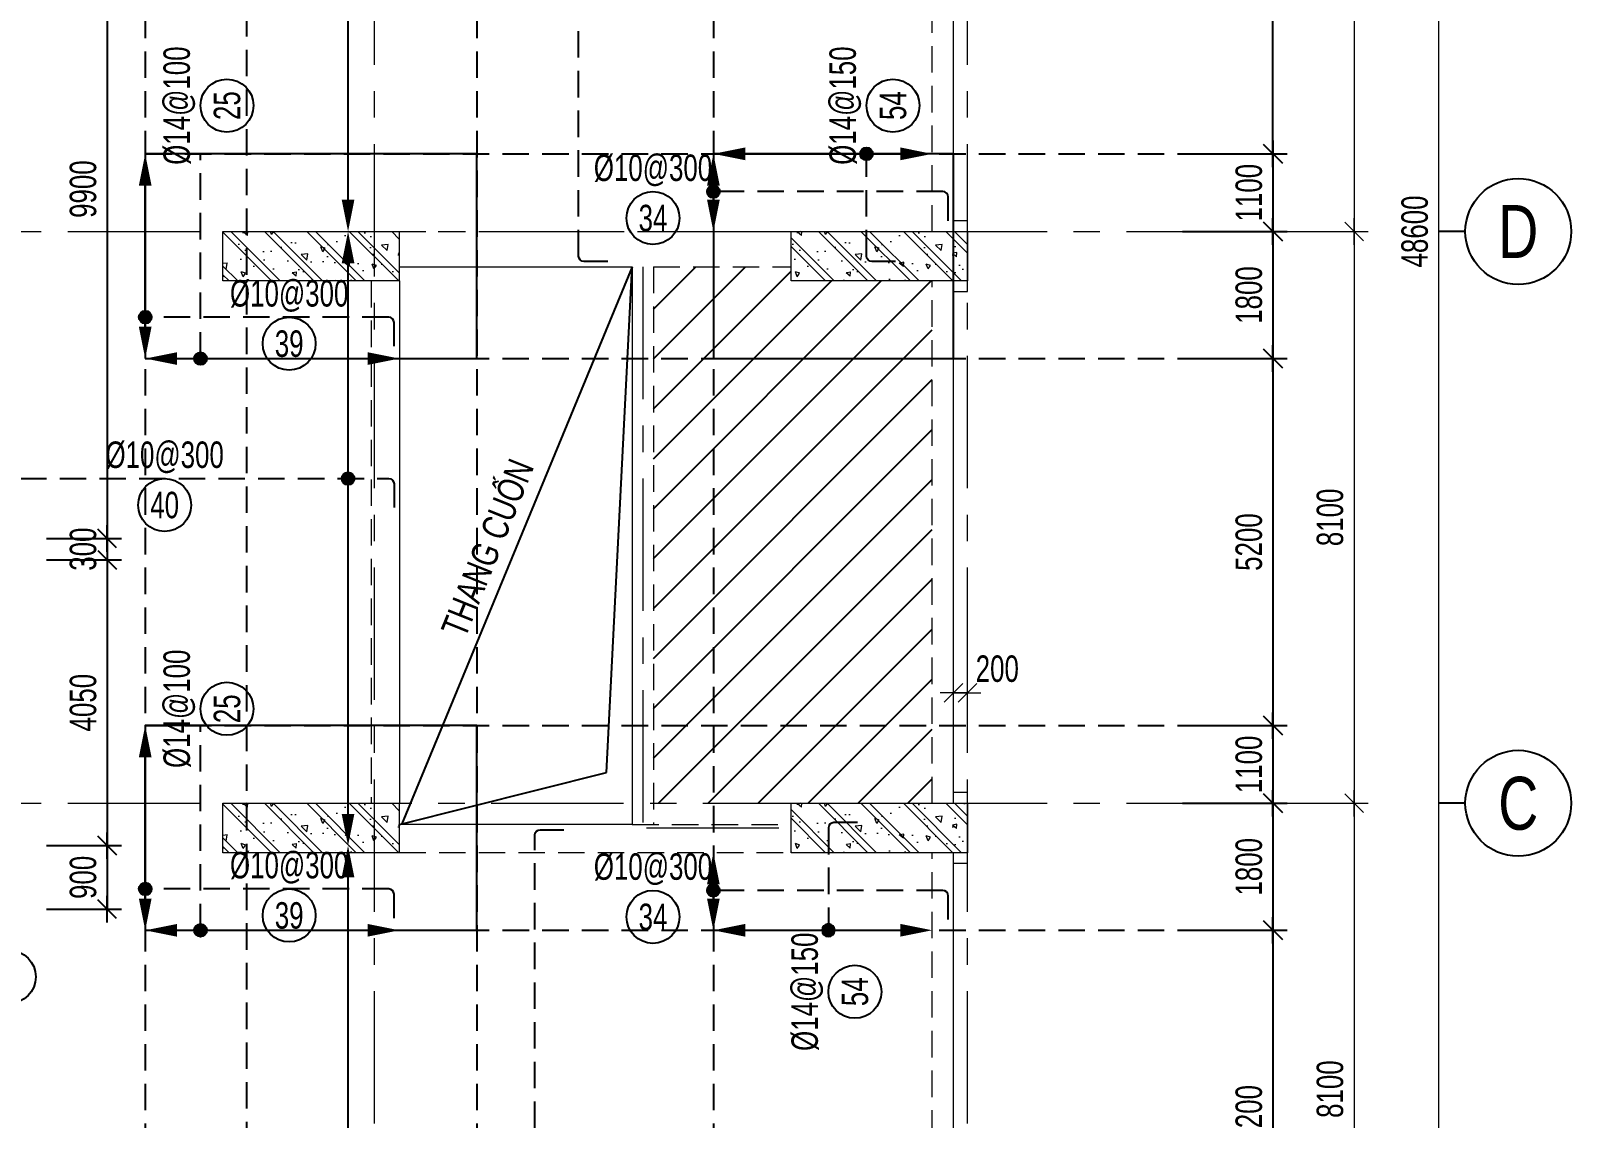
# Model space of a CAD drawing. Extents: x 475529 to 721982, y 1293854 to 1371032.
# Drawn here: x 677128 to 698953, y 1321727 to 1337132 of the extents above; entities that cross this region are included whole.
import ezdxf
from ezdxf.enums import TextEntityAlignment as Align

# ---------------------------------------------------------------- set-up
doc = ezdxf.new("R2010")
doc.units = 0
doc.header["$LTSCALE"] = 1500
doc.header["$MEASUREMENT"] = 0
doc.linetypes.add('CENTER', pattern=[2, 1.25, -0.25, 0.25, -0.25])
doc.linetypes.add('HIDDEN', pattern=[0.375, 0.25, -0.125])
doc.layers.get('Defpoints').update_dxf_attribs({"lineweight": 9})
for name, color, linetype, lineweight in [('02.CDC.DIM', 1, 'Continuous', 20), ('CDC- COT', 3, 'Continuous', 0), ('CDC- DAM', 3, 'Continuous', 5), ('CDC- TRUC', 5, 'CENTER', 15), ('Dim', 8, 'Continuous', 15)]:
    doc.layers.add(name, color=color, linetype=linetype, lineweight=lineweight)
for name, color, linetype in [('CDC.02.DIM', 1, 'Continuous'), ('CHI', 1, 'Continuous'), ('KCS_CHI', 1, 'Continuous'), ('KCS_DIM', 1, 'Continuous'), ('KCS_HATCH', 253, 'Continuous'), ('KCS_HIDDEN', 8, 'HIDDEN'), ('KCS_STEEL_TOP', 4, 'HIDDEN'), ('KCS_TEXT', 2, 'Continuous'), ('KCS_TEXT_SOTHEP', 2, 'Continuous'), ('KCS_TEXT_THEP', 2, 'Continuous')]:
    doc.layers.add(name, color=color, linetype=linetype)
doc.layers.add('KCS_KHONG_IN', color=87, linetype='Continuous', plot=False)
doc.styles.add('BIGTEXT', font='', dxfattribs={"width": 0.8, "height": 1000})
doc.styles.add('KCS_SMTEXT', font='arial.ttf', dxfattribs={"width": 0.7})
doc.styles.add('VN simplex', font='arial.ttf', dxfattribs={"width": 0.7})
doc.styles.get('BIGTEXT').set_extended_font_data('.VnArialH')
doc.dimstyles.new('DIM A1 1-150 (Time City)', dxfattribs={"dimtxt": 375, "dimasz": 1.25, "dimexe": 200, "dimexo": 0, "dimgap": 150, "dimtad": 1, "dimdec": 0, "dimzin": 13, "dimdsep": 46, "dimtxsty": 'VN simplex', "dimblk1": 'D', "dimblk2": 'D', "dimsah": 1, "dimcen": 0, "dimdle": 50, "dimclrd": 1, "dimclre": 1, "dimclrt": 2, "dimadec": 0, "dimazin": 0, "dimtfac": 1, "dimtdec": 0, "dimtix": 1, "dimtmove": 2, "dimatfit": 3, "dimldrblk": 'D', "dimfxl": 1, "dimtolj": 1, "dimtzin": 13, "dimarcsym": 0})

# ---------------------------------------------------------------- blocks, each defined once
blk = doc.blocks.new('D')
at = {"color": 8}
blk.add_line((150, 0), (-150, 0), dxfattribs=at)
at = {"color": 3}
blk.add_line((106, 106), (-106, -106), dxfattribs=at)
blk = doc.blocks.new('*D239')
at = {"layer": 'Defpoints', "color": 0, "ltscale": 0.5, "transparency": 16777216}
for p in [(61803, 32400), (61803, 24300), (62778, 24300)]:
    blk.add_point(p, dxfattribs=at)
at = {"layer": 'Dim', "color": 1, "lineweight": -2, "ltscale": 0.5, "transparency": 16777216}
for p, q in [((61803, 32400), (62978, 32400)), ((62778, 32399), (62778, 24301)), ((61803, 24300), (62978, 24300))]:
    blk.add_line(p, q, dxfattribs=at)
at = {"layer": 'Dim', "color": 1, "lineweight": -2, "ltscale": 0.5, "transparency": 16777216, "xscale": 1.25, "yscale": 1.25, "zscale": 1.25}
for p, rotation in [((62778, 32400), 90), ((62778, 24300), 270)]:
    blk.add_blockref('D', p, dxfattribs=dict(at, rotation=rotation))
at = {"layer": 'Dim', "color": 2, "ltscale": 0.5, "transparency": 16777216, "insert": (62437, 28350), "char_height": 375, "attachment_point": 5, "rotation": 90, "style": 'VN simplex'}
blk.add_mtext('\\A1;8100', dxfattribs=at)
blk = doc.blocks.new('*D240')
at = {"layer": 'Defpoints', "color": 0, "ltscale": 0.5, "transparency": 16777216}
for p in [(61803, 24300), (61803, 16200), (62778, 16200)]:
    blk.add_point(p, dxfattribs=at)
at = {"layer": 'Dim', "color": 1, "lineweight": -2, "ltscale": 0.5, "transparency": 16777216}
for p, q in [((61803, 24300), (62978, 24300)), ((62778, 24299), (62778, 16201)), ((61803, 16200), (62978, 16200))]:
    blk.add_line(p, q, dxfattribs=at)
at = {"layer": 'Dim', "color": 1, "lineweight": -2, "ltscale": 0.5, "transparency": 16777216, "xscale": 1.25, "yscale": 1.25, "zscale": 1.25}
for p, rotation in [((62778, 24300), 90), ((62778, 16200), 270)]:
    blk.add_blockref('D', p, dxfattribs=dict(at, rotation=rotation))
at = {"layer": 'Dim', "color": 2, "ltscale": 0.5, "transparency": 16777216, "insert": (62437, 20250), "char_height": 375, "attachment_point": 5, "rotation": 90, "style": 'VN simplex'}
blk.add_mtext('\\A1;8100', dxfattribs=at)
blk = doc.blocks.new('*D241')
at = {"layer": 'Defpoints', "color": 0, "ltscale": 0.5, "transparency": 16777216}
for p in [(61803, 16200), (61803, 8100), (62778, 8100)]:
    blk.add_point(p, dxfattribs=at)
at = {"layer": 'Dim', "color": 1, "lineweight": -2, "ltscale": 0.5, "transparency": 16777216}
for p, q in [((61803, 16200), (62978, 16200)), ((62778, 16199), (62778, 8101)), ((61803, 8100), (62978, 8100))]:
    blk.add_line(p, q, dxfattribs=at)
at = {"layer": 'Dim', "color": 1, "lineweight": -2, "ltscale": 0.5, "transparency": 16777216, "xscale": 1.25, "yscale": 1.25, "zscale": 1.25}
for p, rotation in [((62778, 16200), 90), ((62778, 8100), 270)]:
    blk.add_blockref('D', p, dxfattribs=dict(at, rotation=rotation))
at = {"layer": 'Dim', "color": 2, "ltscale": 0.5, "transparency": 16777216, "insert": (62437, 12150), "char_height": 375, "attachment_point": 5, "rotation": 90, "style": 'VN simplex'}
blk.add_mtext('\\A1;8100', dxfattribs=at)
blk = doc.blocks.new('*D254')
at = {"layer": 'Defpoints', "color": 0, "ltscale": 0.5, "transparency": 16777216}
for p in [(61803, 48600), (63978, 48600), (61803, 0)]:
    blk.add_point(p, dxfattribs=at)
at = {"layer": 'Dim', "color": 1, "lineweight": -2, "ltscale": 0.5, "transparency": 16777216}
for p, q in [((61803, 48600), (64178, 48600)), ((63978, 1), (63978, 48599)), ((61803, 0), (64178, 0))]:
    blk.add_line(p, q, dxfattribs=at)
at = {"layer": 'Dim', "color": 1, "lineweight": -2, "ltscale": 0.5, "transparency": 16777216, "xscale": 1.25, "yscale": 1.25, "zscale": 1.25}
for p, rotation in [((63978, 48600), 90), ((63978, 0), 270)]:
    blk.add_blockref('D', p, dxfattribs=dict(at, rotation=rotation))
at = {"layer": 'Dim', "color": 2, "ltscale": 0.5, "transparency": 16777216, "insert": (63637, 24300), "char_height": 375, "attachment_point": 5, "rotation": 90, "style": 'VN simplex'}
blk.add_mtext('\\A1;48600', dxfattribs=at)
blk = doc.blocks.new('*D249')
at = {"layer": 'Defpoints', "color": 0, "ltscale": 0.5, "transparency": 16777216}
for p in [(57300, 17763), (57100, 17122), (57300, 17122)]:
    blk.add_point(p, dxfattribs=at)
at = {"layer": 'Dim', "color": 1, "lineweight": -2, "ltscale": 0.5, "transparency": 16777216}
for p, q in [((57100, 17122), (57100, 17963)), ((57300, 17122), (57300, 17963)), ((57099, 17763), (57098, 17763)), ((57100, 17763), (57300, 17763)), ((57301, 17763), (57303, 17763))]:
    blk.add_line(p, q, dxfattribs=at)
at = {"layer": 'Dim', "color": 1, "lineweight": -2, "ltscale": 0.5, "transparency": 16777216, "xscale": 1.25, "yscale": 1.25, "zscale": 1.25}
blk.add_blockref('D', (57100, 17763), dxfattribs=at)
at = {"layer": 'Dim', "color": 1, "lineweight": -2, "ltscale": 0.5, "transparency": 16777216, "xscale": 1.25, "yscale": 1.25, "zscale": 1.25, "rotation": 180}
blk.add_blockref('D', (57300, 17763), dxfattribs=at)
at = {"layer": 'Dim', "color": 2, "ltscale": 0.5, "transparency": 16777216, "insert": (57722, 18104), "char_height": 375, "attachment_point": 5, "style": 'VN simplex'}
blk.add_mtext('\\A1;200', dxfattribs=at)
blk = doc.blocks.new('cot vach loi tang 3 new')
at = {"layer": 'CDC- COT'}
h = blk.add_hatch(dxfattribs=at)
h.set_pattern_fill('BT-01', color=8, scale=100, angle=90, pattern_type=2)
h.set_pattern_definition([(140, (436692.93, -459372.3), (62.7521, 717.2602), [75, -825]), (85, (436692.9, -459372.3), (-752.1921, -138.7513), [60, -660]), (190.4514, (436698.16, -459312.5), (-689.4395, 578.5094), [63.7402, -701.1421]), (136.1842, (436492.9, -459372.3), (165.519, 1067.241), [112.5, -1237.5]), (186.6356, (436506.7, -459283.4), (-974.118, 934.6627), [95.6103, -1051.713]), (81.1842, (436492.9, -459372.3), (-974.1186, 934.662), [90, -990]), (111, (436542.93, -459272.3), (402.6189, 596.90705), [75, -825]), (56, (436542.9, -459272.3), (-725.15, 243.3153), [60, -660]), (161.4514, (436576.5, -459222.56), (-322.5305, 840.2226), [63.7402, -701.1421]), (127.5, (436692.93, -459372.3), (-332.89385, 12.15986), [0, -652, 0, -670, 0, -662.5]), (97.5, (436692.93, -459372.3), (-394.4117, 263.06954), [0, -382, 0, -637, 0, -252.5]), (57.5, (436692.93, -459595.3), (22.55487, 533.82244), [0, -250, 0, -780, 0, -1035]), (47.5, (436692.93, -459695.3), (-100.105, 583.18617), [0, -325, 0, -518, 0, -735]), (135, (436692.93, -459372.3), (-300.5204, -300.5204), []), (135, (436570.43, -459372.3), (-300.5204, -300.5204), [])])
h.paths.add_polyline_path([(88957, -252243), (88957, -251543), (91457, -251543), (91457, -252243)])
h = blk.add_hatch(dxfattribs=at)
h.set_pattern_fill('BT-01', color=8, scale=100, angle=90, pattern_type=2)
h.set_pattern_definition([(140, (444542.93, -459372.3), (62.7521, 717.2602), [75, -825]), (85, (444542.9, -459372.3), (-752.1921, -138.7513), [60, -660]), (190.4514, (444548.16, -459312.54), (-689.4395, 578.5094), [63.7402, -701.1421]), (136.1842, (444342.9, -459372.3), (165.519, 1067.241), [112.5, -1237.5]), (186.6356, (444356.7, -459283.4), (-974.118, 934.6627), [95.6103, -1051.713]), (81.1842, (444342.9, -459372.3), (-974.1186, 934.662), [90, -990]), (111, (444392.93, -459272.3), (402.6189, 596.90705), [75, -825]), (56, (444392.9, -459272.3), (-725.15, 243.3153), [60, -660]), (161.4514, (444426.5, -459222.6), (-322.5305, 840.2226), [63.7402, -701.1421]), (127.5, (444542.93, -459372.3), (-332.89385, 12.15986), [0, -652, 0, -670, 0, -662.5]), (97.5, (444542.93, -459372.3), (-394.4117, 263.06954), [0, -382, 0, -637, 0, -252.5]), (57.5, (444542.93, -459595.3), (22.55487, 533.82244), [0, -250, 0, -780, 0, -1035]), (47.5, (444542.93, -459695.3), (-100.105, 583.18617), [0, -325, 0, -518, 0, -735]), (135, (444542.93, -459372.3), (-300.5204, -300.5204), []), (135, (444420.43, -459372.3), (-300.5204, -300.5204), [])])
h.paths.add_polyline_path([(97007, -252243), (97007, -251543), (99507, -251543), (99507, -252243)])
h = blk.add_hatch(dxfattribs=at)
h.set_pattern_fill('BT-01', color=8, scale=100, angle=90, pattern_type=2)
h.set_pattern_definition([(140, (436692.93, -467472.3), (62.7521, 717.2602), [75, -825]), (85, (436692.9, -467472.3), (-752.1921, -138.7513), [60, -660]), (190.4514, (436698.16, -467412.5), (-689.4395, 578.5094), [63.7402, -701.1421]), (136.1842, (436492.9, -467472.3), (165.519, 1067.241), [112.5, -1237.5]), (186.6356, (436506.7, -467383.4), (-974.118, 934.6627), [95.6103, -1051.713]), (81.1842, (436492.9, -467472.3), (-974.1186, 934.662), [90, -990]), (111, (436542.93, -467372.3), (402.6189, 596.90705), [75, -825]), (56, (436542.9, -467372.3), (-725.15, 243.3153), [60, -660]), (161.4514, (436576.5, -467322.56), (-322.5305, 840.2226), [63.7402, -701.1421]), (127.5, (436692.93, -467472.3), (-332.89385, 12.15986), [0, -652, 0, -670, 0, -662.5]), (97.5, (436692.93, -467472.3), (-394.4117, 263.06954), [0, -382, 0, -637, 0, -252.5]), (57.5, (436692.93, -467695.3), (22.55487, 533.82244), [0, -250, 0, -780, 0, -1035]), (47.5, (436692.93, -467795.3), (-100.105, 583.18617), [0, -325, 0, -518, 0, -735]), (135, (436692.93, -467472.3), (-300.5204, -300.5204), []), (135, (436570.43, -467472.3), (-300.5204, -300.5204), [])])
h.paths.add_polyline_path([(88957, -260343), (88957, -259643), (91457, -259643), (91457, -260343)])
h = blk.add_hatch(dxfattribs=at)
h.set_pattern_fill('BT-01', color=8, scale=100, angle=90, pattern_type=2)
h.set_pattern_definition([(140, (444542.93, -467472.3), (62.7521, 717.2602), [75, -825]), (85, (444542.9, -467472.3), (-752.1921, -138.7513), [60, -660]), (190.4514, (444548.16, -467412.5), (-689.4395, 578.5094), [63.7402, -701.1421]), (136.1842, (444342.9, -467472.3), (165.519, 1067.241), [112.5, -1237.5]), (186.6356, (444356.7, -467383.4), (-974.118, 934.6627), [95.6103, -1051.713]), (81.1842, (444342.9, -467472.3), (-974.1186, 934.662), [90, -990]), (111, (444392.93, -467372.3), (402.6189, 596.90705), [75, -825]), (56, (444392.9, -467372.3), (-725.15, 243.3153), [60, -660]), (161.4514, (444426.5, -467322.56), (-322.5305, 840.2226), [63.7402, -701.1421]), (127.5, (444542.93, -467472.3), (-332.89385, 12.15986), [0, -652, 0, -670, 0, -662.5]), (97.5, (444542.93, -467472.3), (-394.4117, 263.06954), [0, -382, 0, -637, 0, -252.5]), (57.5, (444542.93, -467695.3), (22.55487, 533.82244), [0, -250, 0, -780, 0, -1035]), (47.5, (444542.93, -467795.3), (-100.105, 583.18617), [0, -325, 0, -518, 0, -735]), (135, (444542.93, -467472.3), (-300.5204, -300.5204), []), (135, (444420.43, -467472.3), (-300.5204, -300.5204), [])])
h.paths.add_polyline_path([(97007, -260343), (97007, -259643), (99507, -259643), (99507, -260343)])
for points in [[(88957, -252243), (88957, -251543), (91457, -251543), (91457, -252243)], [(97007, -252243), (97007, -251543), (99507, -251543), (99507, -252243)], [(88957, -260343), (88957, -259643), (91457, -259643), (91457, -260343)], [(97007, -260343), (97007, -259643), (99507, -259643), (99507, -260343)]]:
    blk.add_lwpolyline(points, close=True, dxfattribs=at)
blk = doc.blocks.new('_Axis name')
at = {"layer": 'CDC.02.DIM'}
blk.add_line((0, 2.5), (0, 0), dxfattribs=at)
blk.add_circle((0, 7.5), 5, dxfattribs=at)
at = {"layer": 'CDC.02.DIM', "style": 'BIGTEXT', "width": 0.75}
blk.add_attdef('.', text='', height=5, dxfattribs=at).set_placement((0, 7.5), align=Align.MIDDLE)
blk = doc.blocks.new('KCS_MuiTenRaiThep')
blk.add_lwpolyline([(0, 0, 0, 1.2, 0), (3, 0, 1.2, 1.2, 0)], format="xyseb")
blk = doc.blocks.new('KCS_ChamRaiThep')
h = blk.add_hatch(color=256)
h.dxf.hatch_style = 1
h.paths.add_polyline_path([(0.6, 0, 1), (-0.6, 0, 1)])
blk.add_circle((0, 0), 0.6)
blk = doc.blocks.new('*D37')
at = {"layer": 'Defpoints', "color": 0, "transparency": 16777216}
for p in [(693446, 1335389), (693446, 1334289), (694728, 1334289)]:
    blk.add_point(p, dxfattribs=at)
at = {"layer": 'KCS_DIM', "color": 1, "lineweight": -2, "transparency": 16777216}
for p, q in [((693446, 1335389), (694928, 1335389)), ((694728, 1335388), (694728, 1334290)), ((693446, 1334289), (694928, 1334289))]:
    blk.add_line(p, q, dxfattribs=at)
at = {"layer": 'KCS_DIM', "color": 1, "lineweight": -2, "transparency": 16777216, "xscale": 1.25, "yscale": 1.25, "zscale": 1.25}
for p, rotation in [((694728, 1335389), 90), ((694728, 1334289), 270)]:
    blk.add_blockref('D', p, dxfattribs=dict(at, rotation=rotation))
at = {"layer": 'KCS_DIM', "color": 2, "transparency": 16777216, "insert": (694387, 1334839), "char_height": 375, "attachment_point": 5, "rotation": 90, "style": 'VN simplex'}
blk.add_mtext('\\A1;1100', dxfattribs=at)
blk = doc.blocks.new('*D38')
at = {"layer": 'Defpoints', "color": 0, "transparency": 16777216}
for p in [(693446, 1340689), (694728, 1340689), (693446, 1335389)]:
    blk.add_point(p, dxfattribs=at)
at = {"layer": 'KCS_DIM', "color": 1, "lineweight": -2, "transparency": 16777216}
for p, q in [((693446, 1340689), (694928, 1340689)), ((694728, 1335390), (694728, 1340688)), ((693446, 1335389), (694928, 1335389))]:
    blk.add_line(p, q, dxfattribs=at)
at = {"layer": 'KCS_DIM', "color": 1, "lineweight": -2, "transparency": 16777216, "xscale": 1.25, "yscale": 1.25, "zscale": 1.25}
for p, rotation in [((694728, 1340689), 90), ((694728, 1335389), 270)]:
    blk.add_blockref('D', p, dxfattribs=dict(at, rotation=rotation))
at = {"layer": 'KCS_DIM', "color": 2, "transparency": 16777216, "insert": (694387, 1338039), "char_height": 375, "attachment_point": 5, "rotation": 90, "style": 'VN simplex'}
blk.add_mtext('\\A1;5300', dxfattribs=at)
blk = doc.blocks.new('*D39')
at = {"layer": 'Defpoints', "color": 0, "transparency": 16777216}
for p in [(693446, 1334289), (693446, 1332489), (694728, 1332489)]:
    blk.add_point(p, dxfattribs=at)
at = {"layer": 'KCS_DIM', "color": 1, "lineweight": -2, "transparency": 16777216}
for p, q in [((693446, 1334289), (694928, 1334289)), ((694728, 1334288), (694728, 1332490)), ((693446, 1332489), (694928, 1332489))]:
    blk.add_line(p, q, dxfattribs=at)
at = {"layer": 'KCS_DIM', "color": 1, "lineweight": -2, "transparency": 16777216, "xscale": 1.25, "yscale": 1.25, "zscale": 1.25}
for p, rotation in [((694728, 1334289), 90), ((694728, 1332489), 270)]:
    blk.add_blockref('D', p, dxfattribs=dict(at, rotation=rotation))
at = {"layer": 'KCS_DIM', "color": 2, "transparency": 16777216, "insert": (694387, 1333389), "char_height": 375, "attachment_point": 5, "rotation": 90, "style": 'VN simplex'}
blk.add_mtext('\\A1;1800', dxfattribs=at)
blk = doc.blocks.new('*D40')
at = {"layer": 'Defpoints', "color": 0, "transparency": 16777216}
for p in [(693446, 1332489), (693446, 1327289), (694728, 1327289)]:
    blk.add_point(p, dxfattribs=at)
at = {"layer": 'KCS_DIM', "color": 1, "lineweight": -2, "transparency": 16777216}
for p, q in [((693446, 1332489), (694928, 1332489)), ((694728, 1332488), (694728, 1327290)), ((693446, 1327289), (694928, 1327289))]:
    blk.add_line(p, q, dxfattribs=at)
at = {"layer": 'KCS_DIM', "color": 1, "lineweight": -2, "transparency": 16777216, "xscale": 1.25, "yscale": 1.25, "zscale": 1.25}
for p, rotation in [((694728, 1332489), 90), ((694728, 1327289), 270)]:
    blk.add_blockref('D', p, dxfattribs=dict(at, rotation=rotation))
at = {"layer": 'KCS_DIM', "color": 2, "transparency": 16777216, "insert": (694387, 1329889), "char_height": 375, "attachment_point": 5, "rotation": 90, "style": 'VN simplex'}
blk.add_mtext('\\A1;5200', dxfattribs=at)
blk = doc.blocks.new('*D41')
at = {"layer": 'Defpoints', "color": 0, "transparency": 16777216}
for p in [(693446, 1327289), (693446, 1326189), (694728, 1326189)]:
    blk.add_point(p, dxfattribs=at)
at = {"layer": 'KCS_DIM', "color": 1, "lineweight": -2, "transparency": 16777216}
for p, q in [((693446, 1327289), (694928, 1327289)), ((694728, 1327288), (694728, 1326190)), ((693446, 1326189), (694928, 1326189))]:
    blk.add_line(p, q, dxfattribs=at)
at = {"layer": 'KCS_DIM', "color": 1, "lineweight": -2, "transparency": 16777216, "xscale": 1.25, "yscale": 1.25, "zscale": 1.25}
for p, rotation in [((694728, 1327289), 90), ((694728, 1326189), 270)]:
    blk.add_blockref('D', p, dxfattribs=dict(at, rotation=rotation))
at = {"layer": 'KCS_DIM', "color": 2, "transparency": 16777216, "insert": (694387, 1326739), "char_height": 375, "attachment_point": 5, "rotation": 90, "style": 'VN simplex'}
blk.add_mtext('\\A1;1100', dxfattribs=at)
blk = doc.blocks.new('*D42')
at = {"layer": 'Defpoints', "color": 0, "transparency": 16777216}
for p in [(693446, 1326189), (693446, 1324389), (694728, 1324389)]:
    blk.add_point(p, dxfattribs=at)
at = {"layer": 'KCS_DIM', "color": 1, "lineweight": -2, "transparency": 16777216}
for p, q in [((693446, 1326189), (694928, 1326189)), ((694728, 1326188), (694728, 1324390)), ((693446, 1324389), (694928, 1324389))]:
    blk.add_line(p, q, dxfattribs=at)
at = {"layer": 'KCS_DIM', "color": 1, "lineweight": -2, "transparency": 16777216, "xscale": 1.25, "yscale": 1.25, "zscale": 1.25}
for p, rotation in [((694728, 1326189), 90), ((694728, 1324389), 270)]:
    blk.add_blockref('D', p, dxfattribs=dict(at, rotation=rotation))
at = {"layer": 'KCS_DIM', "color": 2, "transparency": 16777216, "insert": (694387, 1325289), "char_height": 375, "attachment_point": 5, "rotation": 90, "style": 'VN simplex'}
blk.add_mtext('\\A1;1800', dxfattribs=at)
blk = doc.blocks.new('*D43')
at = {"layer": 'Defpoints', "color": 0, "transparency": 16777216}
for p in [(693446, 1324389), (693446, 1319189), (694728, 1319189)]:
    blk.add_point(p, dxfattribs=at)
at = {"layer": 'KCS_DIM', "color": 1, "lineweight": -2, "transparency": 16777216}
for p, q in [((693446, 1324389), (694928, 1324389)), ((694728, 1324388), (694728, 1319190)), ((693446, 1319189), (694928, 1319189))]:
    blk.add_line(p, q, dxfattribs=at)
at = {"layer": 'KCS_DIM', "color": 1, "lineweight": -2, "transparency": 16777216, "xscale": 1.25, "yscale": 1.25, "zscale": 1.25}
for p, rotation in [((694728, 1324389), 90), ((694728, 1319189), 270)]:
    blk.add_blockref('D', p, dxfattribs=dict(at, rotation=rotation))
at = {"layer": 'KCS_DIM', "color": 2, "transparency": 16777216, "insert": (694387, 1321789), "char_height": 375, "attachment_point": 5, "rotation": 90, "style": 'VN simplex'}
blk.add_mtext('\\A1;5200', dxfattribs=at)
blk = doc.blocks.new('*D78')
at = {"layer": 'Defpoints', "color": 0, "transparency": 16777216}
for p in [(677352, 1339839), (677352, 1329939), (678211, 1329939)]:
    blk.add_point(p, dxfattribs=at)
at = {"layer": 'KCS_DIM', "color": 1, "lineweight": -2, "transparency": 16777216}
for p, q in [((677352, 1339839), (678411, 1339839)), ((678211, 1339838), (678211, 1329940)), ((677352, 1329939), (678411, 1329939))]:
    blk.add_line(p, q, dxfattribs=at)
at = {"layer": 'KCS_DIM', "color": 1, "lineweight": -2, "transparency": 16777216, "xscale": 1.25, "yscale": 1.25, "zscale": 1.25}
for p, rotation in [((678211, 1339839), 90), ((678211, 1329939), 270)]:
    blk.add_blockref('D', p, dxfattribs=dict(at, rotation=rotation))
at = {"layer": 'KCS_DIM', "color": 2, "transparency": 16777216, "insert": (677870, 1334889), "char_height": 375, "attachment_point": 5, "rotation": 90, "style": 'VN simplex'}
blk.add_mtext('\\A1;9900', dxfattribs=at)
blk = doc.blocks.new('*D79')
at = {"layer": 'Defpoints', "color": 0, "transparency": 16777216}
for p in [(677352, 1329939), (677352, 1329639), (678211, 1329639)]:
    blk.add_point(p, dxfattribs=at)
at = {"layer": 'KCS_DIM', "color": 1, "lineweight": -2, "transparency": 16777216}
for p, q in [((677352, 1329939), (678411, 1329939)), ((678211, 1329940), (678211, 1329942)), ((678211, 1329939), (678211, 1329639)), ((677352, 1329639), (678411, 1329639)), ((678211, 1329638), (678211, 1329637))]:
    blk.add_line(p, q, dxfattribs=at)
at = {"layer": 'KCS_DIM', "color": 1, "lineweight": -2, "transparency": 16777216, "xscale": 1.25, "yscale": 1.25, "zscale": 1.25}
for p, rotation in [((678211, 1329939), 270), ((678211, 1329639), 90)]:
    blk.add_blockref('D', p, dxfattribs=dict(at, rotation=rotation))
at = {"layer": 'KCS_DIM', "color": 2, "transparency": 16777216, "insert": (677870, 1329789), "char_height": 375, "attachment_point": 5, "rotation": 90, "style": 'VN simplex'}
blk.add_mtext('\\A1;300', dxfattribs=at)
blk = doc.blocks.new('*D80')
at = {"layer": 'Defpoints', "color": 0, "transparency": 16777216}
for p in [(677352, 1329639), (677352, 1325589), (678211, 1325589)]:
    blk.add_point(p, dxfattribs=at)
at = {"layer": 'KCS_DIM', "color": 1, "lineweight": -2, "transparency": 16777216}
for p, q in [((677352, 1329639), (678411, 1329639)), ((678211, 1329638), (678211, 1325590)), ((677352, 1325589), (678411, 1325589))]:
    blk.add_line(p, q, dxfattribs=at)
at = {"layer": 'KCS_DIM', "color": 1, "lineweight": -2, "transparency": 16777216, "xscale": 1.25, "yscale": 1.25, "zscale": 1.25}
for p, rotation in [((678211, 1329639), 90), ((678211, 1325589), 270)]:
    blk.add_blockref('D', p, dxfattribs=dict(at, rotation=rotation))
at = {"layer": 'KCS_DIM', "color": 2, "transparency": 16777216, "insert": (677870, 1327614), "char_height": 375, "attachment_point": 5, "rotation": 90, "style": 'VN simplex'}
blk.add_mtext('\\A1;4050', dxfattribs=at)
blk = doc.blocks.new('*D81')
at = {"layer": 'Defpoints', "color": 0, "transparency": 16777216}
for p in [(677352, 1325589), (677352, 1324689), (678211, 1324689)]:
    blk.add_point(p, dxfattribs=at)
at = {"layer": 'KCS_DIM', "color": 1, "lineweight": -2, "transparency": 16777216}
for p, q in [((677352, 1325589), (678411, 1325589)), ((678211, 1325588), (678211, 1324690)), ((677352, 1324689), (678411, 1324689))]:
    blk.add_line(p, q, dxfattribs=at)
at = {"layer": 'KCS_DIM', "color": 1, "lineweight": -2, "transparency": 16777216, "xscale": 1.25, "yscale": 1.25, "zscale": 1.25}
for p, rotation in [((678211, 1325589), 90), ((678211, 1324689), 270)]:
    blk.add_blockref('D', p, dxfattribs=dict(at, rotation=rotation))
at = {"layer": 'KCS_DIM', "color": 2, "transparency": 16777216, "insert": (677870, 1325139), "char_height": 375, "attachment_point": 5, "rotation": 90, "style": 'VN simplex'}
blk.add_mtext('\\A1;900', dxfattribs=at)
blk = doc.blocks.new('MBT04')
at = {"layer": 'KCS_HATCH'}
h = blk.add_hatch(dxfattribs=at)
h.set_pattern_fill('ANSI31', color=164, scale=4000)
h.set_pattern_definition([(45, (-28948.7, -1309989.05), (-353.55339, 353.55339), [])])
h.paths.add_polyline_path([(53339.2, 15952.9), (54458.2, 15952.9), (54458.2, 16527.6), (53339.2, 16527.6)], flags=9)
h.paths.add_polyline_path([(53600.9, 19017.7), (53600.9, 21440.2), (52863.5, 21440.2), (52863.5, 19017.7)], flags=24)
h.paths.add_polyline_path([(56800, 16200), (56800, 23600), (54800, 23600), (54800, 23800), (52850, 23800), (52850, 16200)])
at = {"layer": 'CDC- DAM'}
for p, q in [((57100, 24300), (57100, 31800)), ((49250, 23800), (52550, 23800)), ((52550, 23800), (52550, 15900)), ((49250, 23600), (49250, 16200)), ((57100, 16200), (57100, 23600)), ((52550, 15900), (49250, 15900)), ((57100, 8100), (57100, 15500))]:
    blk.add_line(p, q, dxfattribs=at)
at = {"layer": 'CDC- DAM', "linetype": 'HIDDEN'}
for p, q in [((49250, 24300), (55000, 24300)), ((52850, 23800), (54800, 23800)), ((52850, 23800), (52850, 15900)), ((48850, 23600), (48850, 16200)), ((52550, 15900), (54800, 15900)), ((49250, 15500), (54800, 15500))]:
    blk.add_line(p, q, dxfattribs=at)
for points in [[(56800, 24300), (56800, 31800)], [(56800, 16200), (56800, 23600)], [(56800, 8100), (56800, 15500)]]:
    blk.add_lwpolyline(points, dxfattribs=at)
at = {"layer": 'CDC- DAM'}
for points in [[(57100, 23450), (57300, 23450), (57300, 24450), (57100, 24450)], [(57100, 15350), (57300, 15350), (57300, 16350), (57100, 16350)]]:
    blk.add_lwpolyline(points, dxfattribs=at)
at = {"layer": 'CDC- TRUC'}
for p, q in [((48900, -3337), (48900, 53023.7)), ((57300, -3337), (57300, 53023.7)), ((-3448.4, 24300), (62778.1, 24300)), ((52700, 23800), (52700, 15900)), ((-3448.4, 16200), (61803.5, 16200)), ((52750, 15850), (55000, 15850))]:
    blk.add_line(p, q, dxfattribs=at)
at = {"layer": 'CHI', "color": 1}
for p, q in [((52550, 23800), (49285.4, 15908.9)), ((52183.8, 16635.2), (52550, 23800)), ((49250, 15900), (52183.8, 16635.2))]:
    blk.add_line(p, q, dxfattribs=at)
blk.add_blockref('cot vach loi tang 3 new', (-42207.4, 275842.2))
at = {"layer": '02.CDC.DIM'}
ref = blk.add_blockref('_Axis name', (63978.1, 24300), dxfattribs=dict(at, xscale=150, yscale=150, zscale=150, rotation=270))
ref.add_attrib('.', 'D', dxfattribs={"layer": 'CDC.02.DIM', "height": 750, "style": 'BIGTEXT', "width": 0.75}).set_placement((65103.1, 24300), align=Align.MIDDLE)
ref = blk.add_blockref('_Axis name', (63978.1, 16200), dxfattribs=dict(at, xscale=150, yscale=150, zscale=150, rotation=270))
ref.add_attrib('.', 'C', dxfattribs={"layer": 'CDC.02.DIM', "height": 750, "style": 'BIGTEXT', "width": 0.75}).set_placement((65103.1, 16200), align=Align.MIDDLE)
at = {"layer": 'KCS_TEXT', "color": 2, "style": 'KCS_SMTEXT', "width": 0.75}
blk.add_text('THANG CUỐN', height=375, rotation=68.1112, dxfattribs=at).set_placement((50673.5, 19747.3), align=Align.CENTER)
at = {"layer": 'Dim', "color": 1, "ltscale": 0.5}
for base, p1, p2, picture, middle in [((63978.1, 48600), (61803.5, 0), (61803.5, 48600), '*D254', (63636.7, 24300)), ((62778.1, 24300), (61803.5, 32400), (61803.5, 24300), '*D239', (62436.7, 28350)), ((62778.1, 16200), (61803.5, 24300), (61803.5, 16200), '*D240', (62436.7, 20250)), ((62778.1, 8100), (61803.5, 16200), (61803.5, 8100), '*D241', (62436.7, 12150))]:
    dim = blk.add_linear_dim(base=base, p1=p1, p2=p2, angle=90, dimstyle='DIM A1 1-150 (Time City)', dxfattribs=at)
    dim.commit()
    dim.dimension.update_dxf_attribs({"geometry": picture, "text_midpoint": middle})
dim = blk.add_linear_dim(base=(57300, 17762.9), p1=(57100, 17121.6), p2=(57300, 17121.6), dimstyle='DIM A1 1-150 (Time City)', dxfattribs=at)
dim.commit()
dim.dimension.update_dxf_attribs({"geometry": '*D249', "text_midpoint": (57722.4, 18104.4), "dimtype": 160})

msp = doc.modelspace()

# ---------------------------------------------------------------- linework, layer by layer
at = {"layer": 'KCS_CHI'}
for points in [[(681623, 1334619), (681623, 1343859.1)], [(681623, 1325919), (681623, 1333959)], [(681623, 1317719), (681623, 1325259)]]:
    msp.add_lwpolyline(points, dxfattribs=at)
at = {"layer": 'KCS_CHI', "color": 1}
for points in [[(687129.8, 1335388.8), (689569.8, 1335388.8)], [(678749.3, 1332818.8), (678749.3, 1335059)], [(686799.3, 1334619), (686799.3, 1335059)], [(679079.8, 1332488.8), (682019.8, 1332488.8)], [(678749.3, 1324718.8), (678749.3, 1326959)], [(686799.3, 1324719.1), (686799.3, 1325159.1)], [(679079.8, 1324388.8), (682019.8, 1324388.8)], [(687129.8, 1324389.3), (689569.8, 1324389.3)]]:
    msp.add_lwpolyline(points, dxfattribs=at)
at = {"layer": 'KCS_HIDDEN', "color": 164}
for p, q in [((678749.3, 1343589), (678749.8, 1308349.1)), ((683449.3, 1343589), (683449.8, 1308349.1)), ((686799.3, 1343589), (686799.8, 1308349.1)), ((678749.3, 1335389), (693446.4, 1335389)), ((678749.3, 1332489), (693446.4, 1332489)), ((678749.6, 1327289), (693446.4, 1327289)), ((678749.6, 1324389), (693446.4, 1324389))]:
    msp.add_line(p, q, dxfattribs=at)
at = {"layer": 'KCS_KHONG_IN'}
for points in [[(678749.8, 1332489), (683449.8, 1332489), (683449.8, 1335389), (678749.8, 1335389)], [(686799.8, 1332489), (690199.8, 1332489), (690199.8, 1335389), (686799.8, 1335389)], [(678749.8, 1324389), (683449.8, 1324389), (683449.8, 1327289), (678749.8, 1327289)]]:
    msp.add_lwpolyline(points, close=True, dxfattribs=at)
at = {"layer": 'KCS_STEEL_TOP'}
for points in [[(680598.8, 1358314), (680261.3, 1358314), (680232.6, 1358308.3), (680208.3, 1358292.1), (680192, 1358267.8), (680186.3, 1358239), (680186.3, 1310339), (680192, 1310310.3), (680208.3, 1310286), (680232.6, 1310269.8), (680261.3, 1310264), (680598.8, 1310264)], [(685302.5, 1333864), (684965, 1333864), (684936.3, 1333869.8), (684911.9, 1333886), (684895.7, 1333910.3), (684890, 1333939), (684890, 1358239), (684895.7, 1358267.8), (684911.9, 1358292.1), (684936.3, 1358308.3), (684965, 1358314), (685302.5, 1358314)], [(679532.5, 1332489), (679532.5, 1335389)], [(689381, 1333864), (689043.5, 1333864), (689014.8, 1333869.8), (688990.4, 1333886), (688974.2, 1333910.3), (688968.5, 1333939), (688968.5, 1335389)], [(690124.8, 1334441.8), (690124.8, 1334779.3), (690119.1, 1334808), (690102.9, 1334832.3), (690078.5, 1334848.6), (690049.8, 1334854.3), (686799.8, 1334854.3)], [(682274.8, 1332662.5), (682274.8, 1333000), (682269.1, 1333028.7), (682252.9, 1333053), (682228.5, 1333069.3), (682199.8, 1333075), (678749.8, 1333075)], [(675774.8, 1330376.5), (675774.8, 1330714), (675780.5, 1330742.8), (675796.8, 1330767.1), (675821.1, 1330783.3), (675849.8, 1330789), (682199.8, 1330789), (682228.5, 1330783.3), (682252.9, 1330767.1), (682269.1, 1330742.8), (682274.8, 1330714), (682274.8, 1330376.5)], [(679532.5, 1324389), (679532.5, 1327289)], [(688841.9, 1325914), (688504.4, 1325914), (688475.7, 1325908.3), (688451.4, 1325892.1), (688435.2, 1325867.8), (688429.4, 1325839), (688429.4, 1324389)], [(684681.9, 1310264), (684344.4, 1310264), (684315.7, 1310269.8), (684291.3, 1310286), (684275.1, 1310310.3), (684269.4, 1310339), (684269.4, 1325739.1), (684275.1, 1325767.8), (684291.3, 1325792.1), (684315.7, 1325808.3), (684344.4, 1325814.1), (684681.9, 1325814.1)], [(682274.8, 1324562.5), (682274.8, 1324900), (682269.1, 1324928.7), (682252.9, 1324953), (682228.5, 1324969.3), (682199.8, 1324975), (678749.8, 1324975)], [(690124.8, 1324541.8), (690124.8, 1324879.3), (690119.1, 1324908), (690102.9, 1324932.3), (690078.5, 1324948.6), (690049.8, 1324954.3), (686799.8, 1324954.3)]]:
    msp.add_lwpolyline(points, dxfattribs=at)
at = {"layer": 'KCS_TEXT_SOTHEP', "color": 1}
for centre in [(679907.5, 1336071.9), (689343.5, 1336071.9), (685943.7, 1334479.3), (680789, 1332700), (679024.8, 1330414), (679907.5, 1327527.5), (680789, 1324600), (685943.7, 1324579.3), (676824.8, 1323729.2), (688804.4, 1323518.8)]:
    msp.add_circle(centre, 375, dxfattribs=at)

# ---------------------------------------------------------------- block references
at = {"layer": 'Dim'}
msp.add_blockref('MBT04', (633099.8, 1309989), dxfattribs=at)
at = {"layer": 'KCS_CHI', "yscale": 150, "zscale": 150}
for name, p, xscale, rotation in [('KCS_MuiTenRaiThep', (678749.3, 1335389), 150, 270), ('KCS_MuiTenRaiThep', (686799.3, 1335389), 150, 270), ('KCS_MuiTenRaiThep', (689899.8, 1335388.8), 150, 179.9999999999998), ('KCS_MuiTenRaiThep', (681623, 1334289), 150, 90.0000000000002), ('KCS_ChamRaiThep', (686799.3, 1334854.3), 150, 90.0000000000002), ('KCS_MuiTenRaiThep', (686799.3, 1334289), 150, 90.0000000000002), ('KCS_MuiTenRaiThep', (681623, 1334289), 150, 270), ('KCS_ChamRaiThep', (678749.3, 1333075), 150, 90.0000000000002), ('KCS_MuiTenRaiThep', (678749.3, 1332488.8), 150, 90.0000000000002), ('KCS_MuiTenRaiThep', (682349.8, 1332488.8), 150, 179.9999999999998), ('KCS_ChamRaiThep', (681623, 1330789), 150, 90.0000000000002), ('KCS_MuiTenRaiThep', (678749.3, 1327289), 150, 270), ('KCS_MuiTenRaiThep', (681623, 1325589), 150, 90.0000000000002), ('KCS_MuiTenRaiThep', (681623, 1325589), 150, 270), ('KCS_MuiTenRaiThep', (686799.3, 1325489.1), 150, 270), ('KCS_ChamRaiThep', (678749.3, 1324975), 150, 90.0000000000002), ('KCS_ChamRaiThep', (686799.3, 1324954.3), 150, 90.0000000000002), ('KCS_MuiTenRaiThep', (678749.3, 1324388.8), 150, 90.0000000000002), ('KCS_MuiTenRaiThep', (686799.3, 1324389.1), 150, 90.0000000000002), ('KCS_MuiTenRaiThep', (682349.8, 1324388.8), 150, 179.9999999999998), ('KCS_MuiTenRaiThep', (686799.8, 1324389.3), -150, 180), ('KCS_ChamRaiThep', (688429.4, 1324389.3), -150, 180)]:
    msp.add_blockref(name, p, dxfattribs=dict(at, xscale=xscale, rotation=rotation))
for name, p, xscale in [('KCS_MuiTenRaiThep', (686799.8, 1335388.8), 150), ('KCS_ChamRaiThep', (688968.5, 1335388.8), 150), ('KCS_MuiTenRaiThep', (678749.8, 1332488.8), 150), ('KCS_ChamRaiThep', (679532.5, 1332488.8), 150), ('KCS_MuiTenRaiThep', (678749.8, 1324388.8), 150), ('KCS_ChamRaiThep', (679532.5, 1324388.8), 150), ('KCS_MuiTenRaiThep', (689899.8, 1324389.3), -150)]:
    msp.add_blockref(name, p, dxfattribs=dict(at, xscale=xscale))

# ---------------------------------------------------------------- texts
at = {"layer": 'KCS_TEXT_SOTHEP', "style": 'KCS_SMTEXT', "width": 0.7}
for s, p in [('25', (679907.5, 1336071.9)), ('54', (689343.5, 1336071.9)), ('25', (679907.5, 1327527.5)), ('54', (688804.4, 1323518.8))]:
    msp.add_text(s, height=375, rotation=90, dxfattribs=at).set_placement(p, align=Align.MIDDLE_CENTER)
for s, p in [('34', (685943.7, 1334479.3)), ('39', (680789, 1332700)), ('40', (679024.8, 1330414)), ('39', (680789, 1324600)), ('34', (685943.7, 1324579.3))]:
    msp.add_text(s, height=375, dxfattribs=at).set_placement(p, align=Align.MIDDLE_CENTER)
at = {"layer": 'KCS_TEXT_THEP', "style": 'KCS_SMTEXT', "width": 0.7}
for s, p in [('%%C14@100', (679382.5, 1336071.9)), ('%%C14@150', (688818.5, 1336071.9)), ('%%C14@100', (679382.5, 1327527.5)), ('%%C14@150', (688279.4, 1323518.8))]:
    msp.add_text(s, height=375, rotation=90, dxfattribs=at).set_placement(p, align=Align.CENTER)
for p in [(685943.7, 1335004.3), (680789, 1333225), (679024.8, 1330939), (680789, 1325125), (685943.7, 1325104.3)]:
    msp.add_text('%%C10@300', height=375, dxfattribs=at).set_placement(p, align=Align.CENTER)

# ---------------------------------------------------------------- dimensions: what is measured, and where the dimension line sits
at = {"layer": 'KCS_DIM'}
for base, p1, p2, picture, middle in [((694728.2, 1340689), (693446.4, 1335389), (693446.4, 1340689), '*D38', (694386.6, 1338039)), ((678211.4, 1329939.1), (677351.6, 1339839.1), (677351.6, 1329939.1), '*D78', (677869.9, 1334889.1)), ((694728.2, 1334289), (693446.4, 1335389), (693446.4, 1334289), '*D37', (694386.7, 1334839)), ((694728.2, 1332489), (693446.4, 1334289), (693446.4, 1332489), '*D39', (694386.7, 1333389)), ((694728.2, 1327289), (693446.4, 1332489), (693446.4, 1327289), '*D40', (694386.7, 1329889)), ((678211.4, 1329639.1), (677351.6, 1329939.1), (677351.6, 1329639.1), '*D79', (677869.8, 1329789.1)), ((678211.4, 1325589), (677351.6, 1329639.1), (677351.6, 1325589), '*D80', (677869.9, 1327614.1)), ((694728.2, 1326189), (693446.4, 1327289), (693446.4, 1326189), '*D41', (694386.7, 1326739)), ((694728.2, 1324389), (693446.4, 1326189), (693446.4, 1324389), '*D42', (694386.7, 1325289)), ((678211.4, 1324689), (677351.6, 1325589), (677351.6, 1324689), '*D81', (677869.9, 1325139)), ((694728.2, 1319189), (693446.4, 1324389), (693446.4, 1319189), '*D43', (694386.7, 1321789))]:
    dim = msp.add_linear_dim(base=base, p1=p1, p2=p2, angle=90, dimstyle='DIM A1 1-150 (Time City)', dxfattribs=at)
    dim.commit()
    dim.dimension.update_dxf_attribs({"geometry": picture, "text_midpoint": middle})

doc.saveas('drawing.dxf')
